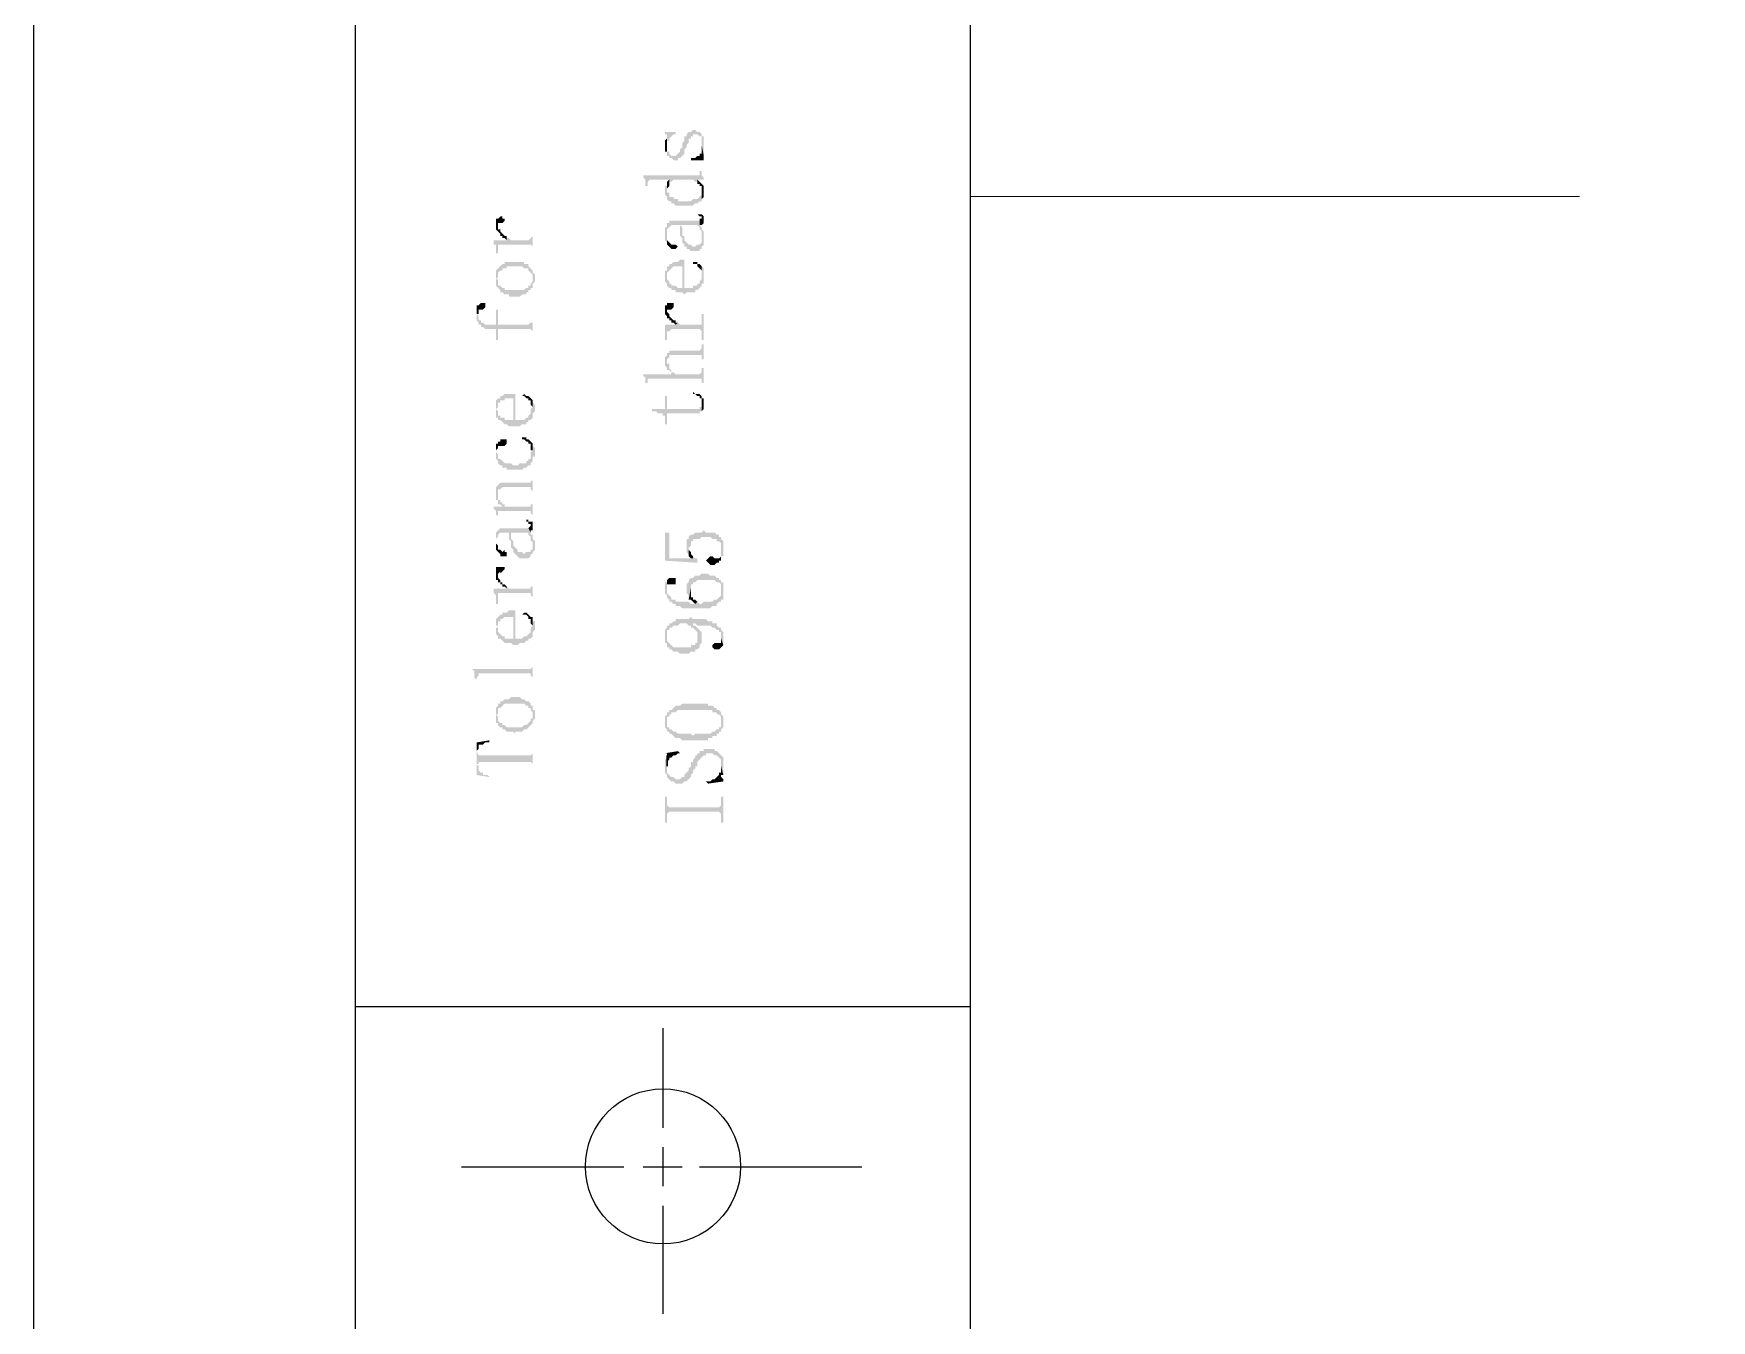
# Model space of a CAD drawing. Header units: millimetres. Extents: x 1448 to 2566, y 1057 to 1416.
# Drawn here: x 2146.13 to 2181.11, y 1237.3 to 1264.14 of the extents above; entities that cross this region are included whole.
import ezdxf

# ---------------------------------------------------------------- set-up
doc = ezdxf.new("R2010")
doc.units = ezdxf.units.MM
doc.linetypes.add('HIDDEN', pattern=[9.525, 6.35, -3.175])

msp = doc.modelspace()

# ---------------------------------------------------------------- hatches: boundary and pattern name
at = {"transparency": 33554559}
for points in [[(2159.28837, 1262.08163), (2159.28837, 1262.0365), (2159.3335, 1262.0365), (2159.3335, 1261.63031), (2159.3335, 1261.81084), (2159.3335, 1261.9011), (2159.37863, 1261.9011), (2159.37863, 1261.94624), (2159.42376, 1261.99137), (2159.42376, 1261.99137), (2159.46889, 1262.0365), (2159.51403, 1262.0365), (2159.51403, 1262.08163)], [(2159.3335, 1261.63031), (2159.3335, 1261.58518), (2159.37863, 1261.58518), (2159.37863, 1261.54005), (2159.42376, 1261.54005), (2159.46889, 1261.49492), (2159.55916, 1261.49492), (2159.55916, 1261.54005), (2159.60429, 1261.54005), (2159.64942, 1261.58518), (2159.64942, 1261.58518), (2159.69456, 1261.63031), (2159.69456, 1261.72058), (2159.73969, 1261.76571), (2159.73969, 1261.81084), (2159.78482, 1261.85597), (2159.78482, 1261.94624), (2159.82995, 1261.94624), (2159.82995, 1261.99137), (2159.87508, 1261.99137), (2159.87508, 1262.0365), (2159.96535, 1262.0365), (2160.01048, 1261.99137), (2160.05561, 1261.99137), (2160.05561, 1261.94624), (2160.05561, 1261.81084), (2160.10074, 1261.58518), (2160.10074, 1261.63031), (2160.10074, 1261.72058), (2160.10074, 1261.9011), (2160.10074, 1261.99137), (2160.05561, 1261.99137), (2160.05561, 1262.0365), (2160.05561, 1262.0365), (2160.01048, 1262.08163), (2159.96535, 1262.08163), (2159.92022, 1262.12677), (2159.87508, 1262.12677), (2159.82995, 1262.08163), (2159.78482, 1262.08163), (2159.73969, 1262.0365), (2159.73969, 1261.99137), (2159.69456, 1261.99137), (2159.69456, 1261.9011), (2159.64942, 1261.85597), (2159.64942, 1261.76571), (2159.60429, 1261.72058), (2159.60429, 1261.67544), (2159.55916, 1261.63031), (2159.55916, 1261.63031), (2159.51403, 1261.58518), (2159.42376, 1261.58518), (2159.37863, 1261.63031), (2159.37863, 1261.67544), (2159.3335, 1261.67544), (2159.3335, 1261.81084)], [(2159.28837, 1261.81084), (2159.28837, 1261.67544), (2159.3335, 1261.67544), (2159.3335, 1261.63031), (2159.3335, 1261.99137), (2159.3335, 1261.94624), (2159.28837, 1261.9011)], [(2159.82995, 1261.54005), (2159.82995, 1261.49492), (2160.10074, 1261.49492), (2160.10074, 1261.54005), (2160.10074, 1261.58518), (2160.10074, 1261.58518), (2160.05561, 1261.81084), (2160.05561, 1261.72058), (2160.05561, 1261.63031), (2160.01048, 1261.63031), (2160.01048, 1261.58518), (2159.96535, 1261.58518), (2159.92022, 1261.54005), (2159.87508, 1261.54005)], [(2158.83704, 1261.17899), (2158.83704, 1261.13386), (2158.88218, 1261.08873), (2158.88218, 1260.95333), (2158.92731, 1260.95333), (2158.92731, 1261.04359), (2158.92731, 1261.04359), (2158.97244, 1261.08873), (2159.37863, 1261.08873), (2159.37863, 1261.04359), (2159.42376, 1261.04359), (2159.46889, 1261.08873), (2159.87508, 1261.08873), (2159.92022, 1261.04359), (2159.96535, 1261.04359), (2159.96535, 1261.08873), (2160.10074, 1261.08873), (2160.10074, 1261.13386), (2160.05561, 1261.17899), (2160.05561, 1261.26925), (2160.01048, 1261.26925), (2160.01048, 1261.22412), (2160.01048, 1261.17899), (2159.96535, 1261.17899)], [(2159.28837, 1260.86306), (2159.28837, 1260.7728), (2159.3335, 1260.72767), (2159.3335, 1260.68254), (2159.37863, 1260.6374), (2159.42376, 1260.6374), (2159.42376, 1260.59227), (2159.46889, 1260.59227), (2159.51403, 1260.54714), (2159.87508, 1260.54714), (2159.92022, 1260.59227), (2159.96535, 1260.59227), (2160.01048, 1260.6374), (2160.05561, 1260.6374), (2160.05561, 1260.86306), (2160.05561, 1260.7728), (2160.01048, 1260.72767), (2160.01048, 1260.72767), (2159.96535, 1260.68254), (2159.87508, 1260.68254), (2159.82995, 1260.6374), (2159.55916, 1260.6374), (2159.55916, 1260.68254), (2159.46889, 1260.68254), (2159.46889, 1260.72767), (2159.37863, 1260.72767), (2159.37863, 1260.81793), (2159.3335, 1260.81793), (2159.3335, 1260.99846), (2159.3335, 1260.95333), (2159.28837, 1260.95333), (2159.28837, 1260.9082)], [(2159.3335, 1260.99846), (2159.3335, 1260.86306), (2159.3335, 1260.9082), (2159.37863, 1260.95333), (2159.37863, 1260.99846), (2159.37863, 1261.08873), (2159.37863, 1261.08873), (2159.3335, 1261.04359)], [(2159.96535, 1261.04359), (2159.96535, 1260.99846), (2160.01048, 1260.99846), (2160.01048, 1260.95333), (2160.05561, 1260.95333), (2160.05561, 1260.68254), (2160.10074, 1260.72767), (2160.10074, 1260.86306), (2160.10074, 1260.9082), (2160.10074, 1260.95333), (2160.05561, 1260.99846), (2160.05561, 1260.99846), (2160.01048, 1261.04359), (2160.01048, 1261.04359), (2159.96535, 1261.08873)], [(2155.76806, 1260.14095), (2155.76806, 1260.05069), (2155.76806, 1260.05069), (2155.81319, 1260.00555), (2155.81319, 1260.14095), (2155.81319, 1260.18608), (2155.90345, 1260.18608), (2155.94858, 1260.23121), (2155.94858, 1260.27635), (2155.90345, 1260.27635), (2155.90345, 1260.32148), (2155.85832, 1260.32148), (2155.81319, 1260.27635), (2155.76806, 1260.27635), (2155.76806, 1260.18608)], [(2159.92022, 1260.36661), (2159.96535, 1260.36661), (2160.01048, 1260.32148), (2160.05561, 1260.32148), (2160.05561, 1260.14095), (2160.10074, 1260.18608), (2160.10074, 1260.27635), (2160.10074, 1260.32148), (2160.05561, 1260.36661), (2159.96535, 1260.36661)], [(2160.01048, 1260.23121), (2160.01048, 1260.14095), (2160.05561, 1260.14095), (2160.05561, 1260.27635), (2160.01048, 1260.27635)], [(2155.72292, 1259.82502), (2155.72292, 1259.73476), (2155.76806, 1259.73476), (2155.76806, 1259.6445), (2155.76806, 1259.55423), (2155.81319, 1259.55423), (2155.81319, 1259.68963), (2155.81319, 1259.73476), (2156.49017, 1259.73476), (2156.5353, 1259.68963), (2156.5353, 1259.55423), (2156.5353, 1260.05069), (2156.5353, 1259.91529), (2156.5353, 1259.91529), (2156.49017, 1259.87016), (2156.49017, 1259.87016), (2156.44504, 1259.82502), (2156.08398, 1259.82502), (2156.03885, 1259.87016), (2155.99372, 1259.87016), (2155.99372, 1259.82502)], [(2155.81319, 1260.00555), (2155.81319, 1260.00555), (2155.85832, 1259.96042), (2155.85832, 1259.91529), (2155.90345, 1259.91529), (2155.90345, 1259.87016), (2155.94858, 1259.87016), (2155.99372, 1259.82502), (2155.99372, 1259.91529), (2155.94858, 1259.91529), (2155.90345, 1259.96042), (2155.90345, 1259.96042), (2155.85832, 1260.00555), (2155.85832, 1260.05069), (2155.81319, 1260.05069), (2155.81319, 1260.14095)], [(2159.28837, 1259.96042), (2159.28837, 1259.91529), (2159.28837, 1259.82502), (2159.3335, 1259.77989), (2159.3335, 1259.73476), (2159.3335, 1259.96042), (2159.3335, 1260.05069), (2159.37863, 1260.09582), (2159.37863, 1260.09582), (2159.42376, 1260.14095), (2159.60429, 1260.14095), (2159.60429, 1259.91529), (2159.60429, 1260.14095), (2159.96535, 1260.14095), (2160.01048, 1260.09582), (2160.01048, 1260.05069), (2160.01048, 1260.05069), (2160.05561, 1260.00555), (2160.05561, 1259.96042), (2160.05561, 1259.87016), (2160.05561, 1260.05069), (2160.05561, 1260.09582), (2160.01048, 1260.14095), (2160.01048, 1260.23121), (2159.37863, 1260.23121), (2159.37863, 1260.18608), (2159.3335, 1260.18608), (2159.3335, 1260.09582), (2159.28837, 1260.09582), (2159.28837, 1260.00555)], [(2159.3335, 1259.73476), (2159.3335, 1259.73476), (2159.37863, 1259.68963), (2159.37863, 1259.68963), (2159.42376, 1259.6445), (2159.51403, 1259.6445), (2159.55916, 1259.68963), (2159.51403, 1259.73476), (2159.42376, 1259.73476), (2159.37863, 1259.77989), (2159.37863, 1259.77989), (2159.3335, 1259.82502), (2159.3335, 1259.96042)], [(2159.60429, 1259.91529), (2159.64942, 1259.87016), (2159.64942, 1259.77989), (2159.64942, 1259.77989), (2159.69456, 1259.73476), (2159.69456, 1259.68963), (2159.73969, 1259.68963), (2159.73969, 1259.6445), (2159.78482, 1259.6445), (2159.82995, 1259.59936), (2160.01048, 1259.59936), (2160.01048, 1259.6445), (2160.05561, 1259.6445), (2160.05561, 1259.68963), (2160.10074, 1259.73476), (2160.10074, 1259.87016), (2160.10074, 1259.96042), (2160.10074, 1260.00555), (2160.10074, 1260.00555), (2160.05561, 1260.05069), (2160.05561, 1259.77989), (2160.05561, 1259.77989), (2160.01048, 1259.73476), (2159.96535, 1259.73476), (2159.92022, 1259.68963), (2159.87508, 1259.68963), (2159.82995, 1259.73476), (2159.78482, 1259.73476), (2159.73969, 1259.77989), (2159.73969, 1259.77989), (2159.69456, 1259.82502), (2159.69456, 1259.91529), (2159.64942, 1259.91529), (2159.64942, 1260.09582), (2159.60429, 1260.14095)], [(2155.76806, 1259.19317), (2155.76806, 1259.01265), (2155.76806, 1259.01265), (2155.81319, 1259.05778), (2155.81319, 1259.10291), (2155.81319, 1259.14804), (2155.85832, 1259.19317), (2155.90345, 1259.19317), (2155.90345, 1259.23831), (2155.99372, 1259.23831), (2155.99372, 1259.28344), (2156.30964, 1259.28344), (2156.35477, 1259.23831), (2156.44504, 1259.23831), (2156.44504, 1259.19317), (2156.44504, 1259.19317), (2156.49017, 1259.14804), (2156.49017, 1259.14804), (2156.5353, 1259.10291), (2156.5353, 1258.83212), (2156.5353, 1258.92238), (2156.58044, 1258.96751), (2156.58044, 1259.05778), (2156.58044, 1259.10291), (2156.5353, 1259.14804), (2156.5353, 1259.19317), (2156.5353, 1259.19317), (2156.49017, 1259.23831), (2156.49017, 1259.23831), (2156.44504, 1259.28344), (2156.44504, 1259.32857), (2156.35477, 1259.32857), (2156.35477, 1259.3737), (2155.94858, 1259.3737), (2155.94858, 1259.32857), (2155.90345, 1259.32857), (2155.85832, 1259.28344), (2155.85832, 1259.28344), (2155.81319, 1259.23831), (2155.81319, 1259.23831)], [(2159.3335, 1259.19317), (2159.3335, 1259.10291), (2159.3335, 1259.14804), (2159.3335, 1259.14804), (2159.37863, 1259.19317), (2159.37863, 1259.19317), (2159.42376, 1259.23831), (2159.42376, 1259.23831), (2159.46889, 1259.28344), (2159.64942, 1259.28344), (2159.64942, 1258.74185), (2159.69456, 1258.69672), (2159.69456, 1258.69672), (2159.73969, 1258.74185), (2159.92022, 1258.74185), (2159.92022, 1258.78698), (2159.96535, 1258.78698), (2160.01048, 1258.83212), (2160.01048, 1258.83212), (2160.05561, 1258.87725), (2160.05561, 1258.92238), (2160.10074, 1258.92238), (2160.10074, 1259.10291), (2160.10074, 1259.19317), (2160.10074, 1259.23831), (2160.05561, 1259.28344), (2160.05561, 1259.10291), (2160.05561, 1259.01265), (2160.05561, 1259.01265), (2160.01048, 1258.96751), (2160.01048, 1258.92238), (2159.96535, 1258.92238), (2159.96535, 1258.87725), (2159.87508, 1258.87725), (2159.87508, 1258.83212), (2159.69456, 1258.83212), (2159.69456, 1259.41884), (2159.60429, 1259.41884), (2159.55916, 1259.3737), (2159.46889, 1259.3737), (2159.42376, 1259.32857), (2159.37863, 1259.32857), (2159.37863, 1259.28344), (2159.3335, 1259.28344), (2159.3335, 1259.23831)], [(2159.87508, 1259.3737), (2159.87508, 1259.32857), (2159.96535, 1259.32857), (2159.96535, 1259.28344), (2160.01048, 1259.23831), (2160.01048, 1259.23831), (2160.05561, 1259.19317), (2160.05561, 1259.10291), (2160.05561, 1259.28344), (2160.05561, 1259.28344), (2160.01048, 1259.32857), (2159.96535, 1259.32857), (2159.96535, 1259.3737)], [(2155.76806, 1259.01265), (2155.76806, 1258.87725), (2155.76806, 1258.87725), (2155.81319, 1258.83212), (2155.81319, 1258.83212), (2155.85832, 1258.78698), (2155.85832, 1258.74185), (2155.90345, 1258.74185), (2155.94858, 1258.69672), (2156.03885, 1258.69672), (2156.03885, 1258.65159), (2156.26451, 1258.65159), (2156.30964, 1258.69672), (2156.39991, 1258.69672), (2156.39991, 1258.74185), (2156.44504, 1258.74185), (2156.44504, 1258.78698), (2156.49017, 1258.78698), (2156.49017, 1258.83212), (2156.5353, 1258.83212), (2156.5353, 1259.01265), (2156.5353, 1258.96751), (2156.49017, 1258.92238), (2156.49017, 1258.87725), (2156.44504, 1258.87725), (2156.44504, 1258.83212), (2156.39991, 1258.83212), (2156.35477, 1258.78698), (2155.94858, 1258.78698), (2155.94858, 1258.83212), (2155.90345, 1258.83212), (2155.85832, 1258.87725), (2155.81319, 1258.87725), (2155.81319, 1259.01265), (2155.76806, 1259.01265), (2155.76806, 1259.19317), (2155.76806, 1259.14804), (2155.76806, 1259.05778)], [(2159.28837, 1259.05778), (2159.28837, 1258.96751), (2159.3335, 1258.92238), (2159.3335, 1258.87725), (2159.37863, 1258.83212), (2159.42376, 1258.83212), (2159.42376, 1258.78698), (2159.51403, 1258.78698), (2159.51403, 1258.74185), (2159.64942, 1258.74185), (2159.64942, 1258.83212), (2159.55916, 1258.83212), (2159.51403, 1258.87725), (2159.42376, 1258.87725), (2159.42376, 1258.92238), (2159.37863, 1258.92238), (2159.37863, 1258.96751), (2159.37863, 1258.96751), (2159.3335, 1259.01265), (2159.3335, 1259.19317), (2159.28837, 1259.19317), (2159.28837, 1259.10291)], [(2155.36187, 1258.47106), (2155.36187, 1258.29053), (2155.407, 1258.29053), (2155.407, 1258.3808), (2155.49726, 1258.3808), (2155.5424, 1258.42593), (2155.5424, 1258.51619), (2155.45213, 1258.51619), (2155.407, 1258.47106)], [(2159.28837, 1258.3808), (2159.28837, 1258.29053), (2159.28837, 1258.29053), (2159.3335, 1258.2454), (2159.3335, 1258.20027), (2159.3335, 1258.3808), (2159.42376, 1258.3808), (2159.46889, 1258.42593), (2159.46889, 1258.47106), (2159.46889, 1258.51619), (2159.3335, 1258.51619), (2159.3335, 1258.47106), (2159.28837, 1258.47106), (2159.28837, 1258.42593)], [(2155.36187, 1258.29053), (2155.36187, 1258.15513), (2155.36187, 1258.15513), (2155.407, 1258.11), (2155.407, 1258.06487), (2155.45213, 1258.06487), (2155.45213, 1258.01974), (2155.49726, 1258.01974), (2155.5424, 1257.97461), (2155.76806, 1257.97461), (2155.76806, 1257.74894), (2155.81319, 1257.74894), (2155.81319, 1257.97461), (2156.49017, 1257.97461), (2156.5353, 1257.92947), (2156.5353, 1257.79408), (2156.5353, 1258.33566), (2156.5353, 1258.11), (2156.49017, 1258.11), (2156.44504, 1258.06487), (2155.81319, 1258.06487), (2155.81319, 1258.3808), (2155.76806, 1258.3808), (2155.76806, 1258.06487), (2155.5424, 1258.06487), (2155.49726, 1258.11), (2155.45213, 1258.11), (2155.45213, 1258.15513), (2155.407, 1258.15513), (2155.407, 1258.2454), (2155.36187, 1258.29053), (2155.36187, 1258.47106), (2155.36187, 1258.3808), (2155.36187, 1258.33566)], [(2159.28837, 1258.06487), (2159.28837, 1258.01974), (2159.28837, 1257.92947), (2159.28837, 1257.74894), (2159.3335, 1257.74894), (2159.3335, 1257.92947), (2159.37863, 1257.92947), (2159.42376, 1257.97461), (2160.01048, 1257.97461), (2160.05561, 1257.92947), (2160.05561, 1257.74894), (2160.10074, 1257.74894), (2160.10074, 1258.29053), (2160.05561, 1258.29053), (2160.05561, 1258.11), (2160.05561, 1258.06487), (2159.60429, 1258.06487), (2159.55916, 1258.11), (2159.51403, 1258.06487)], [(2159.3335, 1258.20027), (2159.37863, 1258.20027), (2159.37863, 1258.15513), (2159.42376, 1258.15513), (2159.42376, 1258.11), (2159.46889, 1258.11), (2159.51403, 1258.06487), (2159.51403, 1258.06487), (2159.55916, 1258.11), (2159.51403, 1258.11), (2159.51403, 1258.15513), (2159.46889, 1258.15513), (2159.42376, 1258.20027), (2159.42376, 1258.20027), (2159.37863, 1258.2454), (2159.37863, 1258.29053), (2159.3335, 1258.33566), (2159.3335, 1258.33566)], [(2159.28837, 1257.29762), (2159.28837, 1257.20736), (2159.3335, 1257.16223), (2159.3335, 1257.11709), (2159.37863, 1257.11709), (2159.42376, 1257.07196), (2159.42376, 1257.02683), (2159.42376, 1257.11709), (2159.37863, 1257.16223), (2159.37863, 1257.25249), (2159.3335, 1257.25249), (2159.3335, 1257.47815), (2159.3335, 1257.43302), (2159.28837, 1257.38789), (2159.28837, 1257.34276)], [(2159.3335, 1257.47815), (2159.3335, 1257.29762), (2159.3335, 1257.34276), (2159.37863, 1257.38789), (2159.37863, 1257.43302), (2160.05561, 1257.43302), (2160.05561, 1257.34276), (2160.10074, 1257.34276), (2160.10074, 1257.65868), (2160.05561, 1257.65868), (2160.05561, 1257.56842), (2160.05561, 1257.56842), (2160.01048, 1257.52328), (2159.37863, 1257.52328), (2159.37863, 1257.47815)], [(2158.83704, 1257.02683), (2158.83704, 1256.9817), (2158.88218, 1256.9817), (2158.88218, 1256.93657), (2158.88218, 1256.8463), (2158.92731, 1256.8463), (2158.92731, 1256.89143), (2158.92731, 1256.93657), (2160.05561, 1256.93657), (2160.05561, 1256.8463), (2160.10074, 1256.8463), (2160.10074, 1257.16223), (2160.05561, 1257.16223), (2160.05561, 1257.07196), (2160.05561, 1257.07196), (2160.01048, 1257.02683), (2159.51403, 1257.02683), (2159.46889, 1257.07196), (2159.42376, 1257.07196), (2159.42376, 1257.02683)], [(2155.76806, 1256.44011), (2155.76806, 1256.30472), (2155.76806, 1256.30472), (2155.81319, 1256.34985), (2155.81319, 1256.44011), (2155.85832, 1256.44011), (2155.85832, 1256.48524), (2155.94858, 1256.48524), (2155.94858, 1256.53038), (2156.12911, 1256.53038), (2156.12911, 1255.94366), (2156.26451, 1255.94366), (2156.30964, 1255.98879), (2156.39991, 1255.98879), (2156.39991, 1256.03392), (2156.44504, 1256.03392), (2156.44504, 1256.07905), (2156.49017, 1256.07905), (2156.5353, 1256.12419), (2156.5353, 1256.16932), (2156.5353, 1256.21445), (2156.58044, 1256.25958), (2156.58044, 1256.30472), (2156.58044, 1256.39498), (2156.58044, 1256.39498), (2156.5353, 1256.44011), (2156.5353, 1256.48524), (2156.5353, 1256.34985), (2156.5353, 1256.34985), (2156.49017, 1256.30472), (2156.49017, 1256.21445), (2156.49017, 1256.21445), (2156.44504, 1256.16932), (2156.44504, 1256.12419), (2156.39991, 1256.12419), (2156.35477, 1256.07905), (2156.17425, 1256.07905), (2156.17425, 1256.62064), (2155.94858, 1256.62064), (2155.90345, 1256.57551), (2155.85832, 1256.57551), (2155.85832, 1256.53038), (2155.81319, 1256.53038), (2155.76806, 1256.48524)], [(2155.76806, 1256.30472), (2155.76806, 1256.25958), (2155.76806, 1256.12419), (2155.81319, 1256.12419), (2155.81319, 1256.07905), (2155.85832, 1256.07905), (2155.90345, 1256.03392), (2155.90345, 1256.03392), (2155.94858, 1255.98879), (2155.99372, 1255.98879), (2156.03885, 1255.94366), (2156.12911, 1255.94366), (2156.12911, 1256.07905), (2155.94858, 1256.07905), (2155.94858, 1256.12419), (2155.85832, 1256.12419), (2155.85832, 1256.16932), (2155.81319, 1256.16932), (2155.81319, 1256.25958), (2155.81319, 1256.25958), (2155.76806, 1256.30472), (2155.76806, 1256.44011), (2155.76806, 1256.39498), (2155.76806, 1256.34985)], [(2156.30964, 1256.57551), (2156.35477, 1256.57551), (2156.39991, 1256.53038), (2156.44504, 1256.53038), (2156.44504, 1256.48524), (2156.49017, 1256.48524), (2156.49017, 1256.39498), (2156.49017, 1256.39498), (2156.5353, 1256.34985), (2156.5353, 1256.48524), (2156.49017, 1256.53038), (2156.44504, 1256.57551), (2156.39991, 1256.57551), (2156.35477, 1256.62064), (2156.35477, 1256.62064)], [(2159.01757, 1256.30472), (2159.01757, 1256.25958), (2159.10784, 1256.25958), (2159.15297, 1256.21445), (2159.24323, 1256.21445), (2159.24323, 1256.16932), (2159.28837, 1256.16932), (2159.28837, 1255.98879), (2159.3335, 1255.98879), (2159.3335, 1256.21445), (2160.01048, 1256.21445), (2160.01048, 1256.25958), (2160.05561, 1256.25958), (2160.05561, 1256.44011), (2160.05561, 1256.34985), (2160.01048, 1256.34985), (2160.01048, 1256.30472), (2159.3335, 1256.30472), (2159.3335, 1256.57551), (2159.28837, 1256.57551), (2159.28837, 1256.30472)], [(2159.87508, 1256.62064), (2159.92022, 1256.62064), (2159.96535, 1256.57551), (2160.01048, 1256.57551), (2160.01048, 1256.53038), (2160.05561, 1256.53038), (2160.05561, 1256.25958), (2160.10074, 1256.30472), (2160.10074, 1256.39498), (2160.10074, 1256.44011), (2160.10074, 1256.53038), (2160.05561, 1256.53038), (2160.05561, 1256.57551), (2160.05561, 1256.57551), (2160.01048, 1256.62064), (2159.92022, 1256.62064), (2159.87508, 1256.66577)], [(2156.30964, 1255.67286), (2156.35477, 1255.67286), (2156.39991, 1255.62773), (2156.44504, 1255.62773), (2156.44504, 1255.5826), (2156.49017, 1255.5826), (2156.49017, 1255.4472), (2156.5353, 1255.4472), (2156.5353, 1255.5826), (2156.49017, 1255.62773), (2156.49017, 1255.62773), (2156.44504, 1255.67286), (2156.39991, 1255.67286), (2156.39991, 1255.718), (2156.30964, 1255.718)], [(2155.76806, 1255.40207), (2155.76806, 1255.26668), (2155.76806, 1255.4472), (2155.81319, 1255.49234), (2155.81319, 1255.53747), (2155.94858, 1255.53747), (2155.99372, 1255.5826), (2155.99372, 1255.62773), (2155.99372, 1255.67286), (2155.85832, 1255.67286), (2155.85832, 1255.62773), (2155.81319, 1255.62773), (2155.81319, 1255.5826), (2155.76806, 1255.5826), (2155.76806, 1255.4472)], [(2155.76806, 1255.26668), (2155.81319, 1255.22154), (2155.81319, 1255.17641), (2155.81319, 1255.17641), (2155.85832, 1255.13128), (2155.90345, 1255.13128), (2155.90345, 1255.08615), (2155.99372, 1255.08615), (2155.99372, 1255.04101), (2156.30964, 1255.04101), (2156.35477, 1255.08615), (2156.39991, 1255.08615), (2156.44504, 1255.13128), (2156.49017, 1255.13128), (2156.49017, 1255.17641), (2156.5353, 1255.22154), (2156.5353, 1255.31181), (2156.58044, 1255.31181), (2156.58044, 1255.4472), (2156.58044, 1255.49234), (2156.5353, 1255.53747), (2156.5353, 1255.5826), (2156.5353, 1255.4472), (2156.5353, 1255.4472), (2156.49017, 1255.40207), (2156.49017, 1255.26668), (2156.44504, 1255.26668), (2156.44504, 1255.22154), (2156.39991, 1255.22154), (2156.39991, 1255.17641), (2156.26451, 1255.17641), (2156.21938, 1255.13128), (2156.12911, 1255.13128), (2156.08398, 1255.17641), (2155.94858, 1255.17641), (2155.90345, 1255.22154), (2155.90345, 1255.22154), (2155.85832, 1255.26668), (2155.81319, 1255.26668), (2155.81319, 1255.35694), (2155.81319, 1255.35694), (2155.76806, 1255.40207)], [(2155.76806, 1254.54456), (2155.76806, 1254.4543), (2155.76806, 1254.40916), (2155.81319, 1254.40916), (2155.81319, 1254.3189), (2155.85832, 1254.3189), (2155.90345, 1254.27377), (2155.90345, 1254.36403), (2155.85832, 1254.36403), (2155.85832, 1254.40916), (2155.81319, 1254.40916), (2155.81319, 1254.72509), (2155.76806, 1254.67996), (2155.76806, 1254.63482), (2155.76806, 1254.58969)], [(2155.81319, 1254.72509), (2155.81319, 1254.54456), (2155.81319, 1254.63482), (2155.85832, 1254.63482), (2155.90345, 1254.67996), (2156.49017, 1254.67996), (2156.49017, 1254.63482), (2156.5353, 1254.58969), (2156.5353, 1254.86049), (2156.5353, 1254.81535), (2156.49017, 1254.81535), (2156.49017, 1254.77022), (2155.85832, 1254.77022), (2155.81319, 1254.72509)], [(2155.72292, 1254.27377), (2155.72292, 1254.22864), (2155.76806, 1254.1835), (2155.76806, 1254.09324), (2155.81319, 1254.09324), (2155.81319, 1254.1835), (2156.49017, 1254.1835), (2156.49017, 1254.13837), (2156.5353, 1254.09324), (2156.5353, 1254.36403), (2156.5353, 1254.3189), (2156.49017, 1254.3189), (2156.49017, 1254.27377), (2155.94858, 1254.27377), (2155.94858, 1254.3189), (2155.90345, 1254.3189), (2155.90345, 1254.27377)], [(2156.39991, 1254.00297), (2156.39991, 1253.95784), (2156.44504, 1253.95784), (2156.44504, 1253.91271), (2156.49017, 1253.91271), (2156.49017, 1253.77731), (2156.5353, 1253.77731), (2156.5353, 1253.91271), (2156.5353, 1253.95784), (2156.44504, 1253.95784), (2156.44504, 1254.00297)], [(2155.76806, 1253.55165), (2155.76806, 1253.50652), (2155.76806, 1253.37112), (2155.76806, 1253.59678), (2155.81319, 1253.64192), (2155.81319, 1253.68705), (2155.81319, 1253.68705), (2155.85832, 1253.73218), (2156.03885, 1253.73218), (2156.03885, 1253.59678), (2156.08398, 1253.55165), (2156.08398, 1253.50652), (2156.08398, 1253.73218), (2156.44504, 1253.73218), (2156.44504, 1253.68705), (2156.49017, 1253.64192), (2156.49017, 1253.55165), (2156.5353, 1253.55165), (2156.5353, 1253.46139), (2156.5353, 1253.68705), (2156.49017, 1253.68705), (2156.49017, 1253.73218), (2156.44504, 1253.82245), (2155.85832, 1253.82245), (2155.81319, 1253.77731), (2155.81319, 1253.77731), (2155.76806, 1253.73218), (2155.76806, 1253.68705), (2155.76806, 1253.59678)], [(2156.08398, 1253.50652), (2156.08398, 1253.41626), (2156.12911, 1253.37112), (2156.12911, 1253.32599), (2156.12911, 1253.32599), (2156.17425, 1253.28086), (2156.17425, 1253.28086), (2156.21938, 1253.23573), (2156.21938, 1253.23573), (2156.26451, 1253.1906), (2156.44504, 1253.1906), (2156.49017, 1253.23573), (2156.49017, 1253.28086), (2156.5353, 1253.28086), (2156.5353, 1253.32599), (2156.5353, 1253.32599), (2156.58044, 1253.37112), (2156.58044, 1253.46139), (2156.58044, 1253.55165), (2156.5353, 1253.59678), (2156.5353, 1253.64192), (2156.5353, 1253.37112), (2156.49017, 1253.37112), (2156.49017, 1253.32599), (2156.39991, 1253.32599), (2156.35477, 1253.28086), (2156.30964, 1253.32599), (2156.21938, 1253.32599), (2156.21938, 1253.37112), (2156.17425, 1253.41626), (2156.17425, 1253.41626), (2156.12911, 1253.46139), (2156.12911, 1253.50652), (2156.12911, 1253.55165), (2156.08398, 1253.59678), (2156.08398, 1253.73218)], [(2156.44504, 1253.82245), (2156.49017, 1253.73218), (2156.49017, 1253.86758), (2156.49017, 1253.86758)], [(2159.28837, 1253.73218), (2159.28837, 1253.14546), (2159.96535, 1253.10033), (2159.96535, 1253.1906), (2159.92022, 1253.1906), (2159.87508, 1253.23573), (2159.87508, 1253.1906), (2159.37863, 1253.1906), (2159.37863, 1253.73218)], [(2159.73969, 1253.46139), (2159.73969, 1253.32599), (2159.73969, 1253.32599), (2159.78482, 1253.28086), (2159.78482, 1253.23573), (2159.78482, 1253.41626), (2159.78482, 1253.41626), (2159.82995, 1253.46139), (2159.82995, 1253.55165), (2159.87508, 1253.55165), (2159.87508, 1253.59678), (2160.01048, 1253.59678), (2160.05561, 1253.64192), (2160.23614, 1253.64192), (2160.28127, 1253.59678), (2160.37154, 1253.59678), (2160.37154, 1253.55165), (2160.41667, 1253.55165), (2160.4618, 1253.50652), (2160.4618, 1253.23573), (2160.50693, 1253.23573), (2160.50693, 1253.37112), (2160.50693, 1253.55165), (2160.50693, 1253.55165), (2160.4618, 1253.59678), (2160.4618, 1253.64192), (2160.41667, 1253.64192), (2160.41667, 1253.68705), (2160.37154, 1253.68705), (2160.32641, 1253.73218), (2160.14588, 1253.73218), (2160.10074, 1253.77731), (2160.10074, 1253.77731), (2160.05561, 1253.73218), (2159.92022, 1253.73218), (2159.87508, 1253.68705), (2159.82995, 1253.68705), (2159.78482, 1253.64192), (2159.78482, 1253.59678), (2159.73969, 1253.59678), (2159.73969, 1253.50652), (2159.73969, 1253.50652)], [(2155.76806, 1253.37112), (2155.81319, 1253.32599), (2155.81319, 1253.32599), (2155.85832, 1253.28086), (2155.85832, 1253.23573), (2155.99372, 1253.23573), (2155.99372, 1253.32599), (2155.94858, 1253.32599), (2155.94858, 1253.37112), (2155.90345, 1253.32599), (2155.90345, 1253.32599), (2155.85832, 1253.37112), (2155.81319, 1253.37112), (2155.81319, 1253.41626), (2155.81319, 1253.46139), (2155.76806, 1253.50652), (2155.76806, 1253.55165)], [(2159.78482, 1253.23573), (2159.78482, 1253.23573), (2159.82995, 1253.1906), (2159.87508, 1253.1906), (2159.87508, 1253.23573), (2159.87508, 1253.23573), (2159.82995, 1253.28086), (2159.82995, 1253.32599), (2159.82995, 1253.32599), (2159.78482, 1253.37112), (2159.78482, 1253.41626)], [(2160.14588, 1253.14546), (2160.14588, 1253.14546), (2160.19101, 1253.10033), (2160.19101, 1253.10033), (2160.23614, 1253.0552), (2160.32641, 1253.0552), (2160.37154, 1253.10033), (2160.41667, 1253.10033), (2160.41667, 1253.14546), (2160.4618, 1253.14546), (2160.4618, 1253.37112), (2160.4618, 1253.23573), (2160.4618, 1253.23573), (2160.41667, 1253.1906), (2160.32641, 1253.1906), (2160.28127, 1253.23573), (2160.23614, 1253.23573), (2160.19101, 1253.1906), (2160.19101, 1253.1906)], [(2155.76806, 1252.87467), (2155.76806, 1252.73927), (2155.81319, 1252.73927), (2155.81319, 1252.87467), (2155.81319, 1252.87467), (2155.85832, 1252.9198), (2155.85832, 1252.87467), (2155.90345, 1252.9198), (2155.90345, 1252.9198), (2155.94858, 1252.96493), (2155.94858, 1253.01007), (2155.76806, 1253.01007), (2155.76806, 1252.9198)], [(2155.72292, 1252.55874), (2155.72292, 1252.46848), (2155.76806, 1252.42335), (2155.76806, 1252.33308), (2155.76806, 1252.24282), (2155.81319, 1252.24282), (2155.81319, 1252.46848), (2156.49017, 1252.46848), (2156.49017, 1252.42335), (2156.5353, 1252.37822), (2156.5353, 1252.24282), (2156.5353, 1252.78441), (2156.5353, 1252.60388), (2156.49017, 1252.60388), (2156.49017, 1252.55874), (2156.03885, 1252.55874), (2155.99372, 1252.60388), (2155.99372, 1252.55874)], [(2155.81319, 1252.73927), (2155.81319, 1252.69414), (2155.85832, 1252.69414), (2155.85832, 1252.64901), (2155.90345, 1252.64901), (2155.90345, 1252.60388), (2155.94858, 1252.60388), (2155.99372, 1252.55874), (2155.99372, 1252.60388), (2155.99372, 1252.60388), (2155.94858, 1252.64901), (2155.90345, 1252.64901), (2155.90345, 1252.69414), (2155.85832, 1252.69414), (2155.85832, 1252.73927), (2155.85832, 1252.73927), (2155.81319, 1252.78441), (2155.81319, 1252.82954), (2155.81319, 1252.82954)], [(2159.28837, 1252.55874), (2159.28837, 1252.46848), (2159.28837, 1252.46848), (2159.3335, 1252.42335), (2159.3335, 1252.37822), (2159.3335, 1252.37822), (2159.37863, 1252.33308), (2159.37863, 1252.28795), (2159.42376, 1252.28795), (2159.46889, 1252.24282), (2159.51403, 1252.24282), (2159.51403, 1252.19769), (2159.60429, 1252.19769), (2159.64942, 1252.15256), (2160.23614, 1252.15256), (2160.28127, 1252.19769), (2160.37154, 1252.19769), (2160.37154, 1252.24282), (2160.37154, 1252.24282), (2160.41667, 1252.28795), (2160.4618, 1252.28795), (2160.4618, 1252.33308), (2160.50693, 1252.33308), (2160.4618, 1252.51361), (2160.4618, 1252.42335), (2160.4618, 1252.42335), (2160.41667, 1252.37822), (2160.41667, 1252.37822), (2160.37154, 1252.33308), (2160.32641, 1252.33308), (2160.28127, 1252.28795), (2160.10074, 1252.28795), (2160.05561, 1252.24282), (2160.01048, 1252.24282), (2159.96535, 1252.28795), (2159.96535, 1252.28795), (2159.92022, 1252.24282), (2159.82995, 1252.24282), (2159.78482, 1252.28795), (2159.51403, 1252.28795), (2159.51403, 1252.33308), (2159.42376, 1252.33308), (2159.42376, 1252.37822), (2159.37863, 1252.42335), (2159.37863, 1252.42335), (2159.3335, 1252.46848), (2159.3335, 1252.51361), (2159.3335, 1252.69414), (2159.28837, 1252.69414), (2159.28837, 1252.60388)], [(2159.3335, 1252.69414), (2159.3335, 1252.55874), (2159.3335, 1252.64901), (2159.51403, 1252.64901), (2159.51403, 1252.73927), (2159.51403, 1252.78441), (2159.37863, 1252.78441), (2159.3335, 1252.73927)], [(2159.73969, 1252.55874), (2159.73969, 1252.46848), (2159.73969, 1252.46848), (2159.78482, 1252.42335), (2159.78482, 1252.37822), (2159.78482, 1252.33308), (2159.82995, 1252.55874), (2159.82995, 1252.64901), (2159.87508, 1252.64901), (2159.87508, 1252.69414), (2159.92022, 1252.69414), (2159.96535, 1252.73927), (2160.32641, 1252.73927), (2160.37154, 1252.69414), (2160.41667, 1252.69414), (2160.4618, 1252.64901), (2160.4618, 1252.51361), (2160.50693, 1252.33308), (2160.50693, 1252.42335), (2160.50693, 1252.55874), (2160.50693, 1252.69414), (2160.4618, 1252.69414), (2160.4618, 1252.73927), (2160.41667, 1252.73927), (2160.41667, 1252.78441), (2160.37154, 1252.78441), (2160.32641, 1252.82954), (2160.23614, 1252.82954), (2160.19101, 1252.87467), (2160.05561, 1252.87467), (2160.01048, 1252.82954), (2159.92022, 1252.82954), (2159.87508, 1252.78441), (2159.82995, 1252.78441), (2159.78482, 1252.73927), (2159.78482, 1252.69414), (2159.78482, 1252.69414), (2159.73969, 1252.64901)], [(2159.78482, 1252.33308), (2159.82995, 1252.33308), (2159.87508, 1252.28795), (2159.87508, 1252.28795), (2159.92022, 1252.24282), (2159.96535, 1252.28795), (2159.92022, 1252.33308), (2159.87508, 1252.33308), (2159.87508, 1252.37822), (2159.82995, 1252.37822), (2159.82995, 1252.42335), (2159.82995, 1252.55874)], [(2155.76806, 1251.88176), (2155.76806, 1251.74637), (2155.76806, 1251.7915), (2155.81319, 1251.7915), (2155.81319, 1251.88176), (2155.85832, 1251.88176), (2155.85832, 1251.92689), (2155.90345, 1251.92689), (2155.94858, 1251.97203), (2156.12911, 1251.97203), (2156.12911, 1251.38531), (2156.21938, 1251.38531), (2156.26451, 1251.43044), (2156.35477, 1251.43044), (2156.39991, 1251.47557), (2156.44504, 1251.47557), (2156.44504, 1251.5207), (2156.49017, 1251.5207), (2156.5353, 1251.56584), (2156.5353, 1251.61097), (2156.5353, 1251.6561), (2156.58044, 1251.70123), (2156.58044, 1251.7915), (2156.58044, 1251.88176), (2156.5353, 1251.88176), (2156.5353, 1251.97203), (2156.5353, 1251.7915), (2156.5353, 1251.7915), (2156.49017, 1251.74637), (2156.49017, 1251.6561), (2156.49017, 1251.6561), (2156.44504, 1251.61097), (2156.44504, 1251.61097), (2156.39991, 1251.56584), (2156.35477, 1251.56584), (2156.30964, 1251.5207), (2156.17425, 1251.5207), (2156.17425, 1252.10742), (2156.03885, 1252.10742), (2155.99372, 1252.06229), (2155.90345, 1252.06229), (2155.90345, 1252.01716), (2155.85832, 1252.01716), (2155.81319, 1251.97203), (2155.81319, 1251.97203), (2155.76806, 1251.92689)], [(2155.76806, 1251.74637), (2155.76806, 1251.61097), (2155.76806, 1251.61097), (2155.81319, 1251.56584), (2155.81319, 1251.5207), (2155.85832, 1251.5207), (2155.90345, 1251.47557), (2155.90345, 1251.47557), (2155.94858, 1251.43044), (2156.08398, 1251.43044), (2156.12911, 1251.38531), (2156.12911, 1251.5207), (2155.94858, 1251.5207), (2155.94858, 1251.56584), (2155.90345, 1251.56584), (2155.85832, 1251.61097), (2155.85832, 1251.61097), (2155.81319, 1251.6561), (2155.81319, 1251.74637), (2155.76806, 1251.74637), (2155.76806, 1251.88176), (2155.76806, 1251.7915)], [(2156.30964, 1252.01716), (2156.39991, 1252.01716), (2156.44504, 1251.97203), (2156.44504, 1251.92689), (2156.49017, 1251.92689), (2156.49017, 1251.88176), (2156.49017, 1251.83663), (2156.5353, 1251.7915), (2156.5353, 1251.97203), (2156.49017, 1251.97203), (2156.44504, 1252.01716), (2156.44504, 1252.01716), (2156.39991, 1252.06229), (2156.35477, 1252.06229)], [(2159.3335, 1251.74637), (2159.3335, 1251.56584), (2159.3335, 1251.61097), (2159.3335, 1251.70123), (2159.37863, 1251.70123), (2159.37863, 1251.74637), (2159.42376, 1251.74637), (2159.46889, 1251.7915), (2159.55916, 1251.7915), (2159.60429, 1251.83663), (2159.73969, 1251.83663), (2159.78482, 1251.7915), (2159.82995, 1251.7915), (2159.82995, 1251.74637), (2159.87508, 1251.83663), (2159.92022, 1251.83663), (2159.96535, 1251.7915), (2160.23614, 1251.7915), (2160.28127, 1251.74637), (2160.32641, 1251.74637), (2160.37154, 1251.70123), (2160.41667, 1251.70123), (2160.41667, 1251.6561), (2160.4618, 1251.6561), (2160.4618, 1251.5207), (2160.4618, 1251.5207), (2160.50693, 1251.38531), (2160.50693, 1251.5207), (2160.50693, 1251.61097), (2160.50693, 1251.6561), (2160.4618, 1251.70123), (2160.4618, 1251.74637), (2160.41667, 1251.74637), (2160.37154, 1251.7915), (2160.37154, 1251.83663), (2160.28127, 1251.83663), (2160.28127, 1251.88176), (2160.19101, 1251.88176), (2160.14588, 1251.92689), (2159.87508, 1251.92689), (2159.82995, 1251.97203), (2159.78482, 1251.92689), (2159.51403, 1251.92689), (2159.51403, 1251.88176), (2159.46889, 1251.88176), (2159.42376, 1251.83663), (2159.37863, 1251.83663), (2159.37863, 1251.7915), (2159.3335, 1251.7915)], [(2159.28837, 1251.56584), (2159.28837, 1251.43044), (2159.3335, 1251.43044), (2159.3335, 1251.34018), (2159.37863, 1251.34018), (2159.37863, 1251.29504), (2159.42376, 1251.29504), (2159.46889, 1251.24991), (2159.55916, 1251.24991), (2159.60429, 1251.20478), (2159.78482, 1251.20478), (2159.82995, 1251.24991), (2159.92022, 1251.24991), (2159.92022, 1251.29504), (2159.96535, 1251.29504), (2160.01048, 1251.34018), (2159.96535, 1251.56584), (2159.96535, 1251.5207), (2159.96535, 1251.43044), (2159.92022, 1251.43044), (2159.92022, 1251.38531), (2159.82995, 1251.38531), (2159.82995, 1251.34018), (2159.46889, 1251.34018), (2159.42376, 1251.38531), (2159.42376, 1251.38531), (2159.37863, 1251.43044), (2159.37863, 1251.43044), (2159.3335, 1251.47557), (2159.3335, 1251.74637), (2159.28837, 1251.70123), (2159.28837, 1251.61097)], [(2159.82995, 1251.74637), (2159.87508, 1251.74637), (2159.92022, 1251.70123), (2159.96535, 1251.6561), (2159.96535, 1251.56584), (2159.96535, 1251.56584), (2160.01048, 1251.34018), (2160.01048, 1251.38531), (2160.01048, 1251.38531), (2160.05561, 1251.43044), (2160.05561, 1251.47557), (2160.05561, 1251.56584), (2160.05561, 1251.6561), (2160.01048, 1251.70123), (2160.01048, 1251.70123), (2159.96535, 1251.74637), (2159.96535, 1251.74637), (2159.92022, 1251.7915), (2159.87508, 1251.7915), (2159.87508, 1251.83663)], [(2160.28127, 1251.34018), (2160.28127, 1251.34018), (2160.32641, 1251.29504), (2160.41667, 1251.29504), (2160.4618, 1251.34018), (2160.4618, 1251.34018), (2160.50693, 1251.38531), (2160.4618, 1251.5207), (2160.4618, 1251.43044), (2160.32641, 1251.43044), (2160.28127, 1251.38531)], [(2155.2716, 1250.88885), (2155.2716, 1250.88885), (2155.31673, 1250.84372), (2155.31673, 1250.75346), (2155.31673, 1250.70833), (2155.36187, 1250.66319), (2155.36187, 1250.57293), (2155.36187, 1250.70833), (2155.407, 1250.75346), (2155.407, 1250.79859), (2156.49017, 1250.79859), (2156.49017, 1250.75346), (2156.49017, 1250.75346), (2156.5353, 1250.70833), (2156.5353, 1250.57293), (2156.5353, 1251.11452), (2156.5353, 1250.93399), (2156.5353, 1250.93399), (2156.49017, 1250.88885), (2156.44504, 1250.88885)], [(2155.76806, 1250.07648), (2155.76806, 1249.94108), (2155.81319, 1249.94108), (2155.81319, 1250.07648), (2155.85832, 1250.07648), (2155.90345, 1250.12161), (2155.90345, 1250.12161), (2155.94858, 1250.16674), (2156.35477, 1250.16674), (2156.39991, 1250.12161), (2156.44504, 1250.12161), (2156.44504, 1250.07648), (2156.49017, 1250.07648), (2156.49017, 1250.03134), (2156.5353, 1249.98621), (2156.5353, 1249.94108), (2156.5353, 1249.76055), (2156.5353, 1249.80568), (2156.5353, 1249.80568), (2156.58044, 1249.85081), (2156.58044, 1249.94108), (2156.58044, 1250.03134), (2156.5353, 1250.03134), (2156.5353, 1250.12161), (2156.49017, 1250.12161), (2156.49017, 1250.16674), (2156.44504, 1250.21187), (2156.39991, 1250.21187), (2156.35477, 1250.257), (2156.30964, 1250.257), (2156.26451, 1250.30214), (2156.08398, 1250.30214), (2156.03885, 1250.257), (2155.94858, 1250.257), (2155.90345, 1250.21187), (2155.85832, 1250.21187), (2155.85832, 1250.16674), (2155.81319, 1250.16674), (2155.81319, 1250.12161)], [(2159.3335, 1249.94108), (2159.3335, 1249.76055), (2159.3335, 1249.80568), (2159.3335, 1249.89595), (2159.37863, 1249.89595), (2159.37863, 1249.94108), (2159.42376, 1249.94108), (2159.42376, 1249.98621), (2159.51403, 1249.98621), (2159.55916, 1250.03134), (2160.28127, 1250.03134), (2160.28127, 1249.98621), (2160.37154, 1249.98621), (2160.37154, 1249.94108), (2160.41667, 1249.94108), (2160.4618, 1249.89595), (2160.4618, 1249.76055), (2160.4618, 1249.98621), (2160.4618, 1249.98621), (2160.41667, 1250.03134), (2160.37154, 1250.03134), (2160.37154, 1250.07648), (2160.32641, 1250.07648), (2160.28127, 1250.12161), (2160.19101, 1250.12161), (2160.19101, 1250.16674), (2159.64942, 1250.16674), (2159.60429, 1250.12161), (2159.51403, 1250.12161), (2159.46889, 1250.07648), (2159.46889, 1250.07648), (2159.42376, 1250.03134), (2159.37863, 1250.03134), (2159.37863, 1249.98621), (2159.3335, 1249.98621)], [(2155.76806, 1249.94108), (2155.76806, 1249.85081), (2155.76806, 1249.76055), (2155.81319, 1249.76055), (2155.81319, 1249.71542), (2155.85832, 1249.67029), (2155.90345, 1249.67029), (2155.90345, 1249.62515), (2155.94858, 1249.62515), (2155.99372, 1249.58002), (2156.12911, 1249.58002), (2156.17425, 1249.53489), (2156.17425, 1249.58002), (2156.30964, 1249.58002), (2156.35477, 1249.62515), (2156.39991, 1249.62515), (2156.44504, 1249.67029), (2156.44504, 1249.67029), (2156.49017, 1249.71542), (2156.49017, 1249.71542), (2156.5353, 1249.76055), (2156.5353, 1249.94108), (2156.5353, 1249.85081), (2156.49017, 1249.85081), (2156.49017, 1249.80568), (2156.44504, 1249.76055), (2156.44504, 1249.76055), (2156.39991, 1249.71542), (2156.35477, 1249.71542), (2156.30964, 1249.67029), (2155.99372, 1249.67029), (2155.94858, 1249.71542), (2155.90345, 1249.71542), (2155.90345, 1249.76055), (2155.85832, 1249.76055), (2155.81319, 1249.80568), (2155.81319, 1249.85081), (2155.81319, 1249.89595), (2155.76806, 1249.94108), (2155.76806, 1250.07648), (2155.76806, 1249.98621), (2155.76806, 1249.98621)], [(2159.28837, 1249.76055), (2159.28837, 1249.67029), (2159.28837, 1249.67029), (2159.3335, 1249.62515), (2159.3335, 1249.58002), (2159.37863, 1249.58002), (2159.37863, 1249.53489), (2159.42376, 1249.53489), (2159.46889, 1249.48976), (2159.46889, 1249.48976), (2159.51403, 1249.44462), (2159.60429, 1249.44462), (2159.64942, 1249.39949), (2160.19101, 1249.39949), (2160.19101, 1249.44462), (2160.28127, 1249.44462), (2160.28127, 1249.48976), (2160.37154, 1249.48976), (2160.37154, 1249.53489), (2160.41667, 1249.53489), (2160.41667, 1249.58002), (2160.4618, 1249.58002), (2160.4618, 1249.62515), (2160.50693, 1249.67029), (2160.50693, 1249.76055), (2160.50693, 1249.89595), (2160.50693, 1249.89595), (2160.4618, 1249.94108), (2160.4618, 1249.76055), (2160.4618, 1249.67029), (2160.41667, 1249.67029), (2160.41667, 1249.62515), (2160.37154, 1249.62515), (2160.32641, 1249.58002), (2160.28127, 1249.58002), (2160.23614, 1249.53489), (2159.92022, 1249.53489), (2159.87508, 1249.48976), (2159.87508, 1249.48976), (2159.82995, 1249.53489), (2159.55916, 1249.53489), (2159.51403, 1249.58002), (2159.46889, 1249.58002), (2159.42376, 1249.62515), (2159.37863, 1249.62515), (2159.37863, 1249.67029), (2159.3335, 1249.67029), (2159.3335, 1249.76055), (2159.3335, 1249.94108), (2159.28837, 1249.89595), (2159.28837, 1249.80568)], [(2155.36187, 1249.35436), (2155.36187, 1249.17383), (2155.36187, 1249.17383), (2155.407, 1249.21896), (2155.407, 1249.30923), (2155.49726, 1249.30923), (2155.5424, 1249.35436), (2155.63266, 1249.35436), (2155.63266, 1249.39949)], [(2155.36187, 1249.35436), (2155.36187, 1248.67738), (2155.63266, 1248.63225), (2155.63266, 1248.63225), (2155.58753, 1248.67738), (2155.49726, 1248.67738), (2155.49726, 1248.72251), (2155.45213, 1248.72251), (2155.407, 1248.76764), (2155.407, 1248.85791), (2155.36187, 1248.90304), (2155.36187, 1249.17383)], [(2155.36187, 1249.17383), (2155.36187, 1248.90304), (2155.407, 1248.90304), (2155.407, 1248.94817), (2156.49017, 1248.94817), (2156.5353, 1248.90304), (2156.5353, 1248.81277), (2156.5353, 1249.17383), (2156.5353, 1249.1287), (2156.5353, 1249.1287), (2156.49017, 1249.08357), (2155.407, 1249.08357)], [(2159.28837, 1248.85791), (2159.28837, 1248.72251), (2159.28837, 1248.72251), (2159.3335, 1248.67738), (2159.3335, 1248.63225), (2159.3335, 1248.63225), (2159.37863, 1248.58711), (2159.37863, 1248.58711), (2159.42376, 1248.54198), (2159.46889, 1248.54198), (2159.51403, 1248.49685), (2159.64942, 1248.49685), (2159.69456, 1248.54198), (2159.73969, 1248.54198), (2159.78482, 1248.58711), (2159.78482, 1248.58711), (2159.82995, 1248.63225), (2159.82995, 1248.67738), (2159.87508, 1248.72251), (2159.87508, 1248.76764), (2159.92022, 1248.81277), (2159.92022, 1248.85791), (2159.96535, 1248.85791), (2159.96535, 1248.94817), (2160.01048, 1248.9933), (2160.01048, 1248.9933), (2160.05561, 1249.03844), (2160.05561, 1249.03844), (2160.10074, 1249.08357), (2160.14588, 1249.08357), (2160.14588, 1249.1287), (2160.28127, 1249.1287), (2160.32641, 1249.08357), (2160.37154, 1249.08357), (2160.41667, 1249.03844), (2160.41667, 1249.03844), (2160.4618, 1248.9933), (2160.4618, 1248.85791), (2160.50693, 1248.67738), (2160.50693, 1248.81277), (2160.50693, 1248.85791), (2160.50693, 1249.03844), (2160.50693, 1249.03844), (2160.4618, 1249.08357), (2160.4618, 1249.08357), (2160.41667, 1249.1287), (2160.41667, 1249.1287), (2160.37154, 1249.17383), (2160.32641, 1249.17383), (2160.32641, 1249.21896), (2160.10074, 1249.21896), (2160.10074, 1249.17383), (2160.01048, 1249.17383), (2160.01048, 1249.1287), (2159.96535, 1249.1287), (2159.96535, 1249.08357), (2159.92022, 1249.08357), (2159.92022, 1249.03844), (2159.87508, 1248.9933), (2159.87508, 1248.94817), (2159.82995, 1248.94817), (2159.82995, 1248.85791), (2159.78482, 1248.81277), (2159.78482, 1248.76764), (2159.73969, 1248.72251), (2159.73969, 1248.72251), (2159.69456, 1248.67738), (2159.69456, 1248.63225), (2159.64942, 1248.63225), (2159.60429, 1248.58711), (2159.51403, 1248.58711), (2159.46889, 1248.63225), (2159.42376, 1248.63225), (2159.37863, 1248.67738), (2159.37863, 1248.67738), (2159.3335, 1248.72251), (2159.3335, 1249.03844), (2159.28837, 1248.9933), (2159.28837, 1248.90304), (2159.28837, 1248.90304)], [(2159.28837, 1249.1287), (2159.3335, 1249.1287), (2159.3335, 1249.08357), (2159.3335, 1248.90304), (2159.3335, 1248.94817), (2159.37863, 1248.9933), (2159.37863, 1249.03844), (2159.42376, 1249.03844), (2159.46889, 1249.08357), (2159.51403, 1249.08357), (2159.55916, 1249.1287), (2159.60429, 1249.1287), (2159.55916, 1249.17383)], [(2160.14588, 1248.54198), (2160.19101, 1248.49685), (2160.50693, 1248.54198), (2160.50693, 1248.58711), (2160.50693, 1248.58711), (2160.4618, 1248.63225), (2160.4618, 1248.81277), (2160.4618, 1248.72251), (2160.41667, 1248.72251), (2160.41667, 1248.67738), (2160.41667, 1248.67738), (2160.37154, 1248.63225), (2160.37154, 1248.63225), (2160.32641, 1248.58711), (2160.28127, 1248.58711), (2160.23614, 1248.54198), (2160.19101, 1248.54198)], [(2160.4618, 1248.81277), (2160.4618, 1248.63225), (2160.4618, 1248.67738), (2160.50693, 1248.67738), (2160.4618, 1248.85791)], [(2159.28837, 1248.22606), (2159.28837, 1247.68447), (2159.3335, 1247.68447), (2159.3335, 1247.865), (2159.3335, 1247.865), (2159.37863, 1247.91013), (2160.41667, 1247.91013), (2160.4618, 1247.865), (2160.4618, 1247.68447), (2160.50693, 1247.68447), (2160.50693, 1248.22606), (2160.4618, 1248.22606), (2160.4618, 1248.04553), (2160.4618, 1248.04553), (2160.41667, 1248.0004), (2159.37863, 1248.0004), (2159.3335, 1248.04553), (2159.3335, 1248.22606)]]:
    msp.add_hatch(color=256, dxfattribs=at).paths.add_polyline_path(points)

# ---------------------------------------------------------------- linework, layer by layer
msp.add_line((2152.83439, 1409.56132), (2152.83439, 1122.82038))
at = {"color": 1, "linetype": 'HIDDEN', "lineweight": 9, "ltscale": 2}
msp.add_line((2165.652, 1260.73936), (2562.08988, 1260.73936), dxfattribs=at)
for points in [[(2566.12792, 1118.56132), (2566.12792, 1415.56132), (2146.12793, 1415.56132), (2146.12793, 1118.56132)], [(2159.3335, 1249.03844), (2159.3335, 1248.85791), (2159.3335, 1249.08357)]]:
    msp.add_lwpolyline(points, close=True)
for points in [[(2165.652, 1409.56132), (2165.652, 1122.82038)], [(2152.83447, 1243.84824), (2165.652, 1243.84824)], [(2159.24323, 1243.39691), (2159.24323, 1241.32083)], [(2159.24323, 1240.91464), (2159.24323, 1240.10227)], [(2155.04594, 1240.50845), (2158.43085, 1240.50845)], [(2158.83704, 1240.50845), (2159.64942, 1240.50845)], [(2160.01048, 1240.50845), (2163.39539, 1240.50845)], [(2159.24323, 1239.69608), (2159.24323, 1237.43947)]]:
    msp.add_lwpolyline(points)
msp.add_circle((2159.25045, 1240.51576), 1.61756)

doc.saveas('drawing.dxf')
